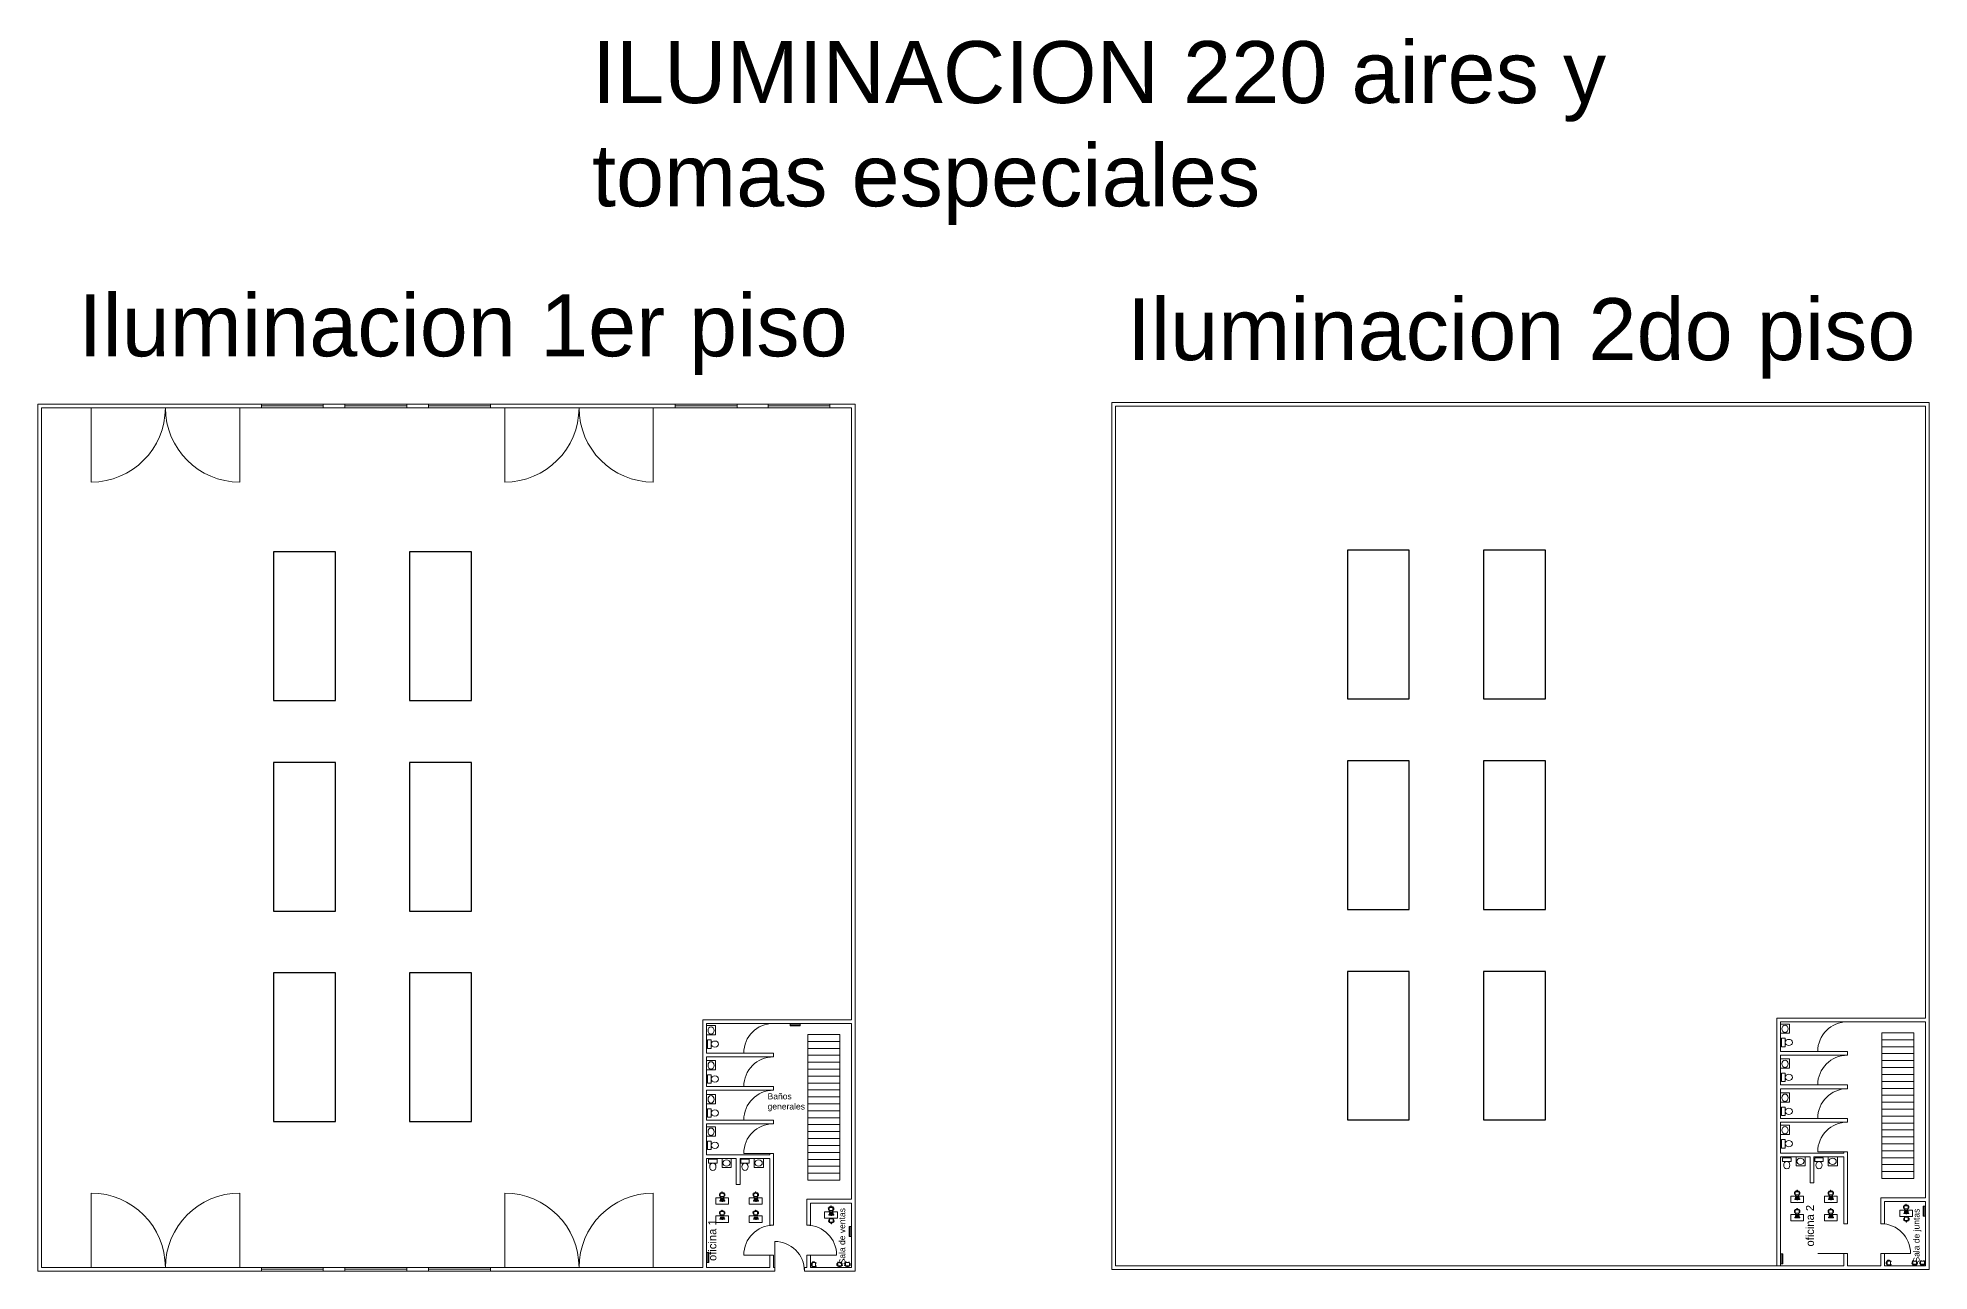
# Model space of a CAD drawing. Header units: millimetres. Extents: x -461 to 1315, y -154 to 152.
# Drawn here: x 655.5 to 731.9, y -43.5 to 6.3 of the extents above; entities that cross this region are included whole.
import ezdxf

# ---------------------------------------------------------------- set-up
doc = ezdxf.new("R2010")
doc.units = ezdxf.units.MM
for name, color, linetype, lineweight in [('A-AREA', 7, 'Continuous', 5), ('A-DOOR', 251, 'Continuous', 13), ('A-FURN', 46, 'Continuous', 13), ('A-GLAZ', 2, 'Continuous', 15), ('A-WALL', 253, 'Continuous', 15), ('C-SSWR', 3, 'Continuous', 13), ('E-LITE', 40, 'Continuous', 13), ('S-STRS', 4, 'Continuous', 13)]:
    doc.layers.add(name, color=color, linetype=linetype, lineweight=lineweight)
doc.layers.add('C-TRAL', color=212, linetype='Continuous')
doc.styles.get("Standard").update_dxf_attribs({"font": 'arial.ttf'})

# ---------------------------------------------------------------- blocks, each defined once
blk = doc.blocks.new('*U119')
at = {"layer": 'E-LITE'}
for p, q in [((1106, 1404), (1187, 1404)), ((1106, 1400), (1106, 1404)), ((1187, 1400), (1106, 1400)), ((1106, 1400), (1106, 1390)), ((1106, 1390), (1186, 1390)), ((1106, 1390), (1106, 1390)), ((1106, 1385), (1106, 1390)), ((1106, 1385), (1106, 1390)), ((1106, 1385), (1186, 1385)), ((1106, 1385), (1106, 1385)), ((1106, 1385), (1106, 1385)), ((1106, 1385), (1106, 1385)), ((1106, 1385), (1106, 1385)), ((1113, 1404), (1121, 1404)), ((1113, 1403), (1113, 1404)), ((1113, 1403), (1121, 1403)), ((1113, 1402), (1113, 1403)), ((1121, 1403), (1113, 1403)), ((1121, 1402), (1113, 1402)), ((1113, 1402), (1121, 1402)), ((1113, 1402), (1113, 1402)), ((1121, 1402), (1113, 1402)), ((1121, 1404), (1129, 1404)), ((1121, 1403), (1121, 1404)), ((1121, 1404), (1121, 1403)), ((1121, 1403), (1129, 1403)), ((1121, 1402), (1121, 1403)), ((1129, 1403), (1121, 1403)), ((1121, 1403), (1121, 1402)), ((1129, 1402), (1121, 1402)), ((1121, 1402), (1129, 1402)), ((1121, 1402), (1121, 1402)), ((1129, 1402), (1121, 1402)), ((1121, 1402), (1121, 1402)), ((1129, 1404), (1129, 1403)), ((1129, 1403), (1129, 1402)), ((1129, 1402), (1129, 1402)), ((1130, 1404), (1138, 1404)), ((1130, 1403), (1130, 1404)), ((1130, 1403), (1138, 1403)), ((1130, 1402), (1130, 1403)), ((1138, 1403), (1130, 1403)), ((1138, 1402), (1130, 1402)), ((1130, 1402), (1138, 1402)), ((1130, 1402), (1130, 1402)), ((1138, 1402), (1130, 1402)), ((1138, 1404), (1138, 1403)), ((1138, 1404), (1146, 1404)), ((1138, 1403), (1138, 1404)), ((1138, 1403), (1138, 1402)), ((1138, 1403), (1146, 1403)), ((1138, 1402), (1138, 1403)), ((1146, 1403), (1138, 1403)), ((1138, 1402), (1138, 1402)), ((1146, 1402), (1138, 1402)), ((1138, 1402), (1146, 1402)), ((1138, 1402), (1138, 1402)), ((1146, 1402), (1138, 1402)), ((1146, 1404), (1146, 1403)), ((1146, 1403), (1146, 1402)), ((1146, 1402), (1146, 1402)), ((1147, 1403), (1147, 1404)), ((1147, 1404), (1155, 1404)), ((1147, 1402), (1147, 1403)), ((1147, 1403), (1155, 1403)), ((1155, 1403), (1147, 1403)), ((1155, 1402), (1147, 1402)), ((1147, 1402), (1147, 1402)), ((1147, 1402), (1155, 1402)), ((1155, 1402), (1147, 1402)), ((1155, 1403), (1155, 1404)), ((1155, 1404), (1163, 1404)), ((1155, 1404), (1155, 1403)), ((1155, 1402), (1155, 1403)), ((1155, 1403), (1163, 1403)), ((1163, 1403), (1155, 1403)), ((1155, 1403), (1155, 1402)), ((1163, 1402), (1155, 1402)), ((1155, 1402), (1155, 1402)), ((1155, 1402), (1163, 1402)), ((1163, 1402), (1155, 1402)), ((1155, 1402), (1155, 1402)), ((1163, 1404), (1163, 1403)), ((1163, 1403), (1163, 1402)), ((1163, 1402), (1163, 1402)), ((1164, 1403), (1164, 1404)), ((1164, 1404), (1172, 1404)), ((1164, 1402), (1164, 1403)), ((1164, 1403), (1172, 1403)), ((1172, 1403), (1164, 1403)), ((1172, 1402), (1164, 1402)), ((1164, 1402), (1164, 1402)), ((1164, 1402), (1172, 1402)), ((1172, 1402), (1164, 1402)), ((1172, 1404), (1172, 1403)), ((1172, 1403), (1172, 1404)), ((1172, 1404), (1180, 1404)), ((1172, 1403), (1172, 1402)), ((1172, 1402), (1172, 1403)), ((1172, 1403), (1180, 1403)), ((1180, 1403), (1172, 1403)), ((1172, 1402), (1172, 1402)), ((1180, 1402), (1172, 1402)), ((1172, 1402), (1172, 1402)), ((1172, 1402), (1180, 1402)), ((1180, 1402), (1172, 1402)), ((1180, 1404), (1180, 1403)), ((1180, 1403), (1180, 1402)), ((1180, 1402), (1180, 1402)), ((1186, 1390), (1187, 1390)), ((1186, 1390), (1186, 1385)), ((1187, 1385), (1186, 1385)), ((1186, 1385), (1187, 1385)), ((1186, 1385), (1186, 1385)), ((1187, 1400), (1187, 1404)), ((1187, 1400), (1187, 1390)), ((1187, 1385), (1187, 1390)), ((1187, 1385), (1187, 1385))]:
    blk.add_line(p, q, dxfattribs=at)
blk = doc.blocks.new('*U117')
at = {"layer": 'E-LITE', "ltscale": 2}
for p, q in [((18607, 41656), (18607, 41674)), ((18608, 41656), (18608, 41674)), ((18612, 41673), (18625, 41668)), ((18655, 41451), (18613, 41451)), ((18621, 41700), (18664, 41686)), ((18622, 41669), (18622, 41663)), ((18644, 41681), (18653, 41684)), ((18668, 41407), (18670, 41456)), ((18679, 41663), (18680, 41692)), ((18721, 41339), (18726, 41347)), ((18723, 41347), (19115, 41347)), ((18744, 41323), (18762, 41347)), ((18904, 41906), (18904, 41868)), ((18933, 41906), (18933, 41868)), ((19094, 41323), (19076, 41347)), ((19117, 41339), (19111, 41347)), ((19158, 41663), (19157, 41691)), ((19169, 41407), (19167, 41456)), ((19217, 41700), (19173, 41686)), ((19225, 41451), (19183, 41451)), ((19194, 41681), (19184, 41684)), ((19226, 41673), (19212, 41668)), ((19215, 41669), (19215, 41663)), ((19230, 41656), (19230, 41674)), ((19231, 41656), (19231, 41674))]:
    blk.add_line(p, q, dxfattribs=at)
at = {"layer": 'E-LITE'}
for p, q in [((19260, 40835), (18629, 40835)), ((18629, 40835), (18629, 40805)), ((18644, 40790), (19245, 40790)), ((18762, 41053), (18780, 41053)), ((18805, 41053), (18805, 41038)), ((18805, 41013), (18805, 40997)), ((18805, 40992), (18805, 40977)), ((18805, 40971), (18805, 40955)), ((18805, 40934), (18805, 40918)), ((18825, 41053), (18825, 41038)), ((18825, 41033), (18825, 41017)), ((18825, 41013), (18825, 40997)), ((18825, 40992), (18825, 40977)), ((18825, 40971), (18825, 40955)), ((18825, 40934), (18825, 40918)), ((18845, 41053), (18845, 41038)), ((18845, 41013), (18845, 40997)), ((18845, 40992), (18845, 40977)), ((18845, 40971), (18845, 40955)), ((18845, 40934), (18845, 40918)), ((18873, 40781), (18873, 40790)), ((18876, 40934), (18876, 40918)), ((18887, 41054), (18905, 41054)), ((18896, 40934), (18896, 40918)), ((18905, 41054), (18905, 41038)), ((18905, 41054), (18905, 41038)), ((18905, 40992), (18905, 40977)), ((18905, 40971), (18905, 40955)), ((18917, 40934), (18917, 40918)), ((18925, 41054), (18925, 41038)), ((18925, 41035), (18925, 41019)), ((18925, 41013), (18925, 40997)), ((18925, 40992), (18925, 40977)), ((18925, 40971), (18925, 40955)), ((18937, 40934), (18937, 40918)), ((18945, 41054), (18945, 41038)), ((18945, 41035), (18945, 41019)), ((18945, 41013), (18945, 40997)), ((18945, 40992), (18945, 40977)), ((18945, 40971), (18945, 40955)), ((18965, 41035), (18965, 41019)), ((18965, 41013), (18965, 40997)), ((18965, 40992), (18965, 40977)), ((18965, 40971), (18965, 40955)), ((18967, 40934), (18967, 40918)), ((18968, 41054), (18985, 41054)), ((18985, 41038), (18968, 41038)), ((18985, 41035), (18985, 41019)), ((18985, 41013), (18985, 40997)), ((18985, 40992), (18985, 40977)), ((18985, 40971), (18985, 40955)), ((18987, 40934), (18987, 40918)), ((18988, 41054), (19006, 41054)), ((19006, 41038), (18988, 41038)), ((19006, 41035), (19006, 41019)), ((19006, 41013), (19006, 40997)), ((19006, 40992), (19006, 40977)), ((19006, 40971), (19006, 40955)), ((19007, 40934), (19007, 40918)), ((19008, 41054), (19026, 41054)), ((19026, 41038), (19008, 41038)), ((19015, 40782), (19015, 40790)), ((19026, 41035), (19026, 41019)), ((19026, 41013), (19026, 40997)), ((19026, 40992), (19026, 40977)), ((19026, 40971), (19026, 40955)), ((19028, 40934), (19028, 40918)), ((19046, 41035), (19046, 41019)), ((19046, 41013), (19046, 40997)), ((19046, 40992), (19046, 40977)), ((19046, 40971), (19046, 40955)), ((19058, 40934), (19058, 40918)), ((19066, 41054), (19066, 41038)), ((19066, 41035), (19066, 41019)), ((19066, 41013), (19066, 40997)), ((19066, 40992), (19066, 40977)), ((19066, 40971), (19066, 40955)), ((19078, 40934), (19078, 40918)), ((19087, 41054), (19087, 41038)), ((19087, 41035), (19087, 41019)), ((19087, 41013), (19087, 40997)), ((19087, 40992), (19087, 40977)), ((19087, 40971), (19087, 40955)), ((19098, 40934), (19098, 40918)), ((19107, 41054), (19107, 41038)), ((19107, 41035), (19107, 41019)), ((19107, 41013), (19107, 40997)), ((19107, 40992), (19107, 40977)), ((19107, 40971), (19107, 40955)), ((19118, 40934), (19118, 40918)), ((19127, 41013), (19127, 40997)), ((19127, 40992), (19127, 40977)), ((19127, 40971), (19127, 40955))]:
    blk.add_line(p, q, dxfattribs=at)
for points in [[(19719, 41205), (19719, 40405), (18119, 40405), (18119, 41205)], [(18629, 40835), (19260, 40835), (19260, 40845), (18629, 40845)], [(18722, 41053), (18722, 41038), (18740, 41038), (18740, 41053)], [(18722, 41035), (18722, 41019), (18740, 41019), (18740, 41035)], [(18722, 41013), (18722, 40997), (18740, 40997), (18740, 41013)], [(18722, 40992), (18722, 40977), (18740, 40977), (18740, 40992)], [(18742, 41035), (18742, 41019), (18760, 41019), (18760, 41035)], [(18742, 41013), (18742, 40997), (18760, 40997), (18760, 41013)], [(18742, 40992), (18742, 40977), (18760, 40977), (18760, 40992)], [(18762, 41035), (18762, 41019), (18780, 41019), (18780, 41035)], [(18762, 41013), (18762, 40997), (18780, 40997), (18780, 41013)], [(18762, 40992), (18762, 40977), (18780, 40977), (18780, 40992)], [(18787, 41053), (18787, 41038), (18805, 41038), (18805, 41053)], [(18787, 41013), (18787, 40997), (18805, 40997), (18805, 41013)], [(18787, 40992), (18787, 40977), (18805, 40977), (18805, 40992)], [(18787, 40971), (18787, 40955), (18805, 40955), (18805, 40971)], [(18787, 40934), (18787, 40918), (18805, 40918), (18805, 40934)], [(18807, 41053), (18807, 41038), (18825, 41038), (18825, 41053)], [(18807, 41033), (18807, 41017), (18825, 41017), (18825, 41033)], [(18807, 41013), (18807, 40997), (18825, 40997), (18825, 41013)], [(18807, 40992), (18807, 40977), (18825, 40977), (18825, 40992)], [(18807, 40971), (18807, 40955), (18825, 40955), (18825, 40971)], [(18807, 40934), (18807, 40918), (18825, 40918), (18825, 40934)], [(18828, 41053), (18828, 41038), (18845, 41038), (18845, 41053)], [(18828, 41013), (18828, 40997), (18845, 40997), (18845, 41013)], [(18828, 40992), (18828, 40977), (18845, 40977), (18845, 40992)], [(18828, 40971), (18828, 40955), (18845, 40955), (18845, 40971)], [(18828, 40934), (18828, 40918), (18845, 40918), (18845, 40934)], [(18905, 41035), (18905, 41019), (18855, 41019), (18855, 41035)], [(18855, 40998), (18855, 41013), (18892, 41013), (18892, 40998)], [(18855, 40977), (18855, 40993), (18881, 40993), (18881, 40977)], [(18884, 40955), (18855, 40955), (18855, 40971), (18884, 40971)], [(18858, 40934), (18858, 40918), (18876, 40918), (18876, 40934)], [(18879, 40934), (18879, 40918), (18896, 40918), (18896, 40934)], [(18887, 41054), (18887, 41038), (18905, 41038), (18905, 41054)], [(18887, 40992), (18887, 40977), (18905, 40977), (18905, 40992)], [(18887, 40971), (18887, 40955), (18905, 40955), (18905, 40971)], [(18899, 40934), (18899, 40918), (18917, 40918), (18917, 40934)], [(18900, 40790), (18988, 40790), (18988, 40763), (18900, 40763)], [(18907, 41054), (18907, 41038), (18925, 41038), (18925, 41054)], [(18907, 41035), (18907, 41019), (18925, 41019), (18925, 41035)], [(18907, 41013), (18907, 40997), (18925, 40997), (18925, 41013)], [(18907, 40992), (18907, 40977), (18925, 40977), (18925, 40992)], [(18907, 40971), (18907, 40955), (18925, 40955), (18925, 40971)], [(18919, 40934), (18919, 40918), (18937, 40918), (18937, 40934)], [(18927, 41054), (18927, 41038), (18945, 41038), (18945, 41054)], [(18927, 41035), (18927, 41019), (18945, 41019), (18945, 41035)], [(18927, 41013), (18927, 40997), (18945, 40997), (18945, 41013)], [(18927, 40992), (18927, 40977), (18945, 40977), (18945, 40992)], [(18927, 40971), (18927, 40955), (18945, 40955), (18945, 40971)], [(18948, 41035), (18948, 41019), (18965, 41019), (18965, 41035)], [(18948, 41013), (18948, 40997), (18965, 40997), (18965, 41013)], [(18948, 40992), (18948, 40977), (18965, 40977), (18965, 40992)], [(18948, 40971), (18948, 40955), (18965, 40955), (18965, 40971)], [(18949, 40934), (18949, 40918), (18967, 40918), (18967, 40934)], [(18968, 41035), (18968, 41019), (18985, 41019), (18985, 41035)], [(18968, 41013), (18968, 40997), (18985, 40997), (18985, 41013)], [(18968, 40992), (18968, 40977), (18985, 40977), (18985, 40992)], [(18968, 40971), (18968, 40955), (18985, 40955), (18985, 40971)], [(18970, 40934), (18970, 40918), (18987, 40918), (18987, 40934)], [(18988, 41035), (18988, 41019), (19006, 41019), (19006, 41035)], [(18988, 41013), (18988, 40997), (19006, 40997), (19006, 41013)], [(18988, 40992), (18988, 40977), (19006, 40977), (19006, 40992)], [(18988, 40971), (18988, 40955), (19006, 40955), (19006, 40971)], [(18990, 40934), (18990, 40918), (19007, 40918), (19007, 40934)], [(19008, 41035), (19008, 41019), (19026, 41019), (19026, 41035)], [(19008, 41013), (19008, 40997), (19026, 40997), (19026, 41013)], [(19008, 40992), (19008, 40977), (19026, 40977), (19026, 40992)], [(19008, 40971), (19008, 40955), (19026, 40955), (19026, 40971)], [(19010, 40934), (19010, 40918), (19028, 40918), (19028, 40934)], [(19028, 41035), (19028, 41019), (19046, 41019), (19046, 41035)], [(19028, 41013), (19028, 40997), (19046, 40997), (19046, 41013)], [(19028, 40992), (19028, 40977), (19046, 40977), (19046, 40992)], [(19028, 40971), (19028, 40955), (19046, 40955), (19046, 40971)], [(19040, 40934), (19040, 40918), (19058, 40918), (19058, 40934)], [(19049, 41054), (19049, 41038), (19066, 41038), (19066, 41054)], [(19049, 41035), (19049, 41019), (19066, 41019), (19066, 41035)], [(19049, 41013), (19049, 40997), (19066, 40997), (19066, 41013)], [(19049, 40992), (19049, 40977), (19066, 40977), (19066, 40992)], [(19049, 40971), (19049, 40955), (19066, 40955), (19066, 40971)], [(19060, 40934), (19060, 40918), (19078, 40918), (19078, 40934)], [(19069, 41054), (19069, 41038), (19087, 41038), (19087, 41054)], [(19069, 41035), (19069, 41019), (19087, 41019), (19087, 41035)], [(19069, 41013), (19069, 40997), (19087, 40997), (19087, 41013)], [(19069, 40992), (19069, 40977), (19087, 40977), (19087, 40992)], [(19069, 40971), (19069, 40955), (19087, 40955), (19087, 40971)], [(19080, 40934), (19080, 40918), (19098, 40918), (19098, 40934)], [(19089, 41054), (19089, 41038), (19107, 41038), (19107, 41054)], [(19089, 41035), (19089, 41019), (19107, 41019), (19107, 41035)], [(19089, 41013), (19089, 40997), (19107, 40997), (19107, 41013)], [(19089, 40992), (19089, 40977), (19107, 40977), (19107, 40992)], [(19089, 40971), (19089, 40955), (19107, 40955), (19107, 40971)], [(19101, 40934), (19101, 40918), (19118, 40918), (19118, 40934)], [(19109, 41013), (19109, 40997), (19127, 40997), (19127, 41013)], [(19109, 40992), (19109, 40977), (19127, 40977), (19127, 40992)], [(19109, 40971), (19109, 40955), (19127, 40955), (19127, 40971)], [(19130, 41013), (19130, 40997), (19147, 40997), (19147, 41013)], [(19130, 40992), (19130, 40977), (19147, 40977), (19147, 40992)], [(19130, 40971), (19130, 40955), (19147, 40955), (19147, 40971)], [(19130, 40934), (19130, 40918), (19147, 40918), (19147, 40934)]]:
    blk.add_lwpolyline(points, close=True, dxfattribs=at)
at = {"layer": 'E-LITE', "ltscale": 2}
for points in [[(18589, 41676), (18589, 41645), (18588, 41644), (18578, 41644), (18575, 41648), (18575, 41700), (18578, 41704), (18583, 41704)], [(18595, 41645), (18590, 41645), (18590, 41675)], [(18614, 41704), (18618, 41704), (18622, 41700), (18622, 41699)], [(18712, 41299), (18712, 41269), (18711, 41267), (18701, 41267), (18697, 41271), (18697, 41324), (18701, 41327), (18706, 41327)], [(18729, 41298), (18729, 41269), (18713, 41269), (18713, 41298)], [(18745, 41324), (18745, 41271), (18741, 41267), (18731, 41267), (18730, 41269), (18730, 41299)], [(18904, 41877), (18899, 41877), (18895, 41880), (18895, 41933), (18899, 41937), (18903, 41937)], [(18933, 41877), (18939, 41877), (18942, 41880), (18942, 41933), (18939, 41937), (18934, 41937)], [(19093, 41324), (19093, 41271), (19096, 41267), (19106, 41267), (19107, 41268), (19107, 41299)], [(19125, 41298), (19125, 41268), (19108, 41268), (19108, 41298)], [(19132, 41327), (19137, 41327), (19140, 41324), (19140, 41271), (19137, 41267), (19127, 41267), (19126, 41268), (19126, 41299)], [(19224, 41704), (19219, 41704), (19215, 41700), (19215, 41699)], [(19248, 41675), (19248, 41645), (19243, 41645)], [(19255, 41704), (19259, 41704), (19263, 41700), (19263, 41647), (19259, 41644), (19250, 41644), (19249, 41645), (19249, 41675)]]:
    blk.add_lwpolyline(points, dxfattribs=at)
at = {"layer": 'E-LITE'}
for points in [[(18667, 41668), (18609, 41656)], [(18629, 40805), (18629, 40835)], [(19245, 40790), (18644, 40790)], [(18780, 41038), (18780, 41053), (18742, 41053), (18742, 41038), (18780, 41038), (18762, 41038)], [(18855, 41038), (18855, 41054), (18884, 41054), (18884, 41038), (18855, 41038)], [(18945, 41842), (18941, 41868), (18897, 41868), (18893, 41842)], [(19028, 41054), (19046, 41054), (19046, 41038), (19046, 41054), (18948, 41054), (18948, 41038), (19046, 41038), (19028, 41038)], [(19127, 41054), (19109, 41054), (19109, 41038), (19127, 41038)], [(19109, 41054), (19147, 41054), (19147, 41038), (19109, 41038)], [(19127, 41035), (19109, 41035), (19109, 41019), (19127, 41019)], [(19109, 41035), (19147, 41035), (19147, 41019), (19109, 41019)], [(19171, 41668), (19229, 41656)], [(19260, 40835), (19260, 40805)]]:
    blk.add_lwpolyline(points, dxfattribs=at)
blk.add_lwpolyline([(19171, 41050, 0.4142136), (19156, 41065), (18736, 41065, 0.4142136), (18721, 41050), (18721, 40920, 0.4142136), (18736, 40905), (19156, 40905, 0.4142136), (19171, 40920)], format="xyb", close=True, dxfattribs=at)
blk.add_lwpolyline([(19245, 40790, 0.4142136), (19260, 40805), (19260, 40835)], format="xyb", dxfattribs=at)
for centre in [(18731, 40927), (18751, 40927), (18771, 40927)]:
    blk.add_circle(centre, 2.59, dxfattribs=at)
at = {"layer": 'E-LITE', "ltscale": 2}
for centre, radius, start, end in [((18598, 41692), 19.1, 40.52447, 283.45948), ((19430, 41541), 843, 173.3476, 184.90474), ((18610, 41471), 20.1, 185.03654, 276.00474), ((18613, 41637), 19.6, 101.38427, 176.06746), ((18606, 41654), 20, 72.20154, 98.70741), ((18627, 41719), 20, 225.27654, 251.78243), ((18651, 41650), 31.9, 103.75015, 164.57903), ((18709, 41457), 234, 97.11894, 103.75015), ((18657, 41473), 22.2, 265.04182, 0.93164), ((18675, 41793), 11.1, 111.0959, 214.61874), ((18677, 41787), 11.1, 111.0959, 181.3726), ((18918, 41944), 297, 212.04452, 226.75437), ((18669, 41656), 12.1, 357.63877, 99.61074), ((18725, 41404), 57, 177.57291, 267.81851), ((18919, 41041), 801, 71.98827, 107.99568), ((18919, 41041), 794, 71.98827, 107.99568), ((24194, 41493), 5515, 178.31383, 180.20718), ((18740, 41689), 59.8, 126.26397, 177.38921), ((18721, 41316), 19.1, 112.52447, 355.45949), ((18725, 41739), 15.3, 226.96029, 245.59581), ((18704, 41351), 20, 297.27654, 323.78241), ((18919, 41061), 693, 73.19676, 106.78717), ((18760, 41311), 20, 144.20154, 170.7074), ((18919, 41925), 19.1, 328.52447, 211.45948), ((18884, 41906), 20, 0.20154, 26.70741), ((18953, 41906), 20, 153.27654, 179.78243), ((19078, 41311), 20, 9.27654, 35.78241), ((19117, 41316), 19.1, 184.52446, 67.45949), ((19112, 41404), 57, 272.16543, 2.41103), ((19133, 41351), 20, 216.20154, 242.7074), ((19113, 41739), 15.3, 294.38816, 313.02366), ((18920, 41944), 297, 313.22957, 327.93944), ((19098, 41689), 59.8, 2.59474, 54.06118), ((19169, 41656), 12.1, 80.3732, 182.3452), ((13644, 41495), 5515, 359.77676, 1.67011), ((19129, 41457), 234, 76.23381, 82.86501), ((19181, 41473), 22.2, 179.05231, 274.94213), ((19160, 41787), 11.1, 358.6113, 68.88805), ((19162, 41793), 11.1, 325.36516, 68.88805), ((19186, 41650), 31.9, 15.40493, 76.23381), ((19211, 41719), 20, 288.20154, 314.70741), ((19239, 41692), 19.1, 256.52446, 139.45948), ((19227, 41471), 20.1, 263.97921, 354.94741), ((19232, 41654), 20, 81.27654, 107.78241), ((19225, 41637), 19.6, 3.91648, 78.59968), ((18408, 41541), 843, 355.07922, 6.63635)]:
    blk.add_arc(centre, radius, start, end, dxfattribs=at)
at = {"layer": 'E-LITE'}
blk.add_arc((18644, 40805), 15, 180, 270, dxfattribs=at)
blk.add_ellipse((18944, 40781), major_axis=(-70.7, -0.3), ratio=0.422033, start_param=6.2799588, end_param=9.4843481, dxfattribs=at)
blk = doc.blocks.new('*U118')
at = {"layer": 'E-LITE', "ltscale": 2}
for p, q in [((18607, 41656), (18607, 41674)), ((18608, 41656), (18608, 41674)), ((18612, 41673), (18625, 41668)), ((18655, 41451), (18613, 41451)), ((18621, 41700), (18664, 41686)), ((18622, 41669), (18622, 41663)), ((18644, 41681), (18653, 41684)), ((18668, 41407), (18670, 41456)), ((18679, 41663), (18680, 41692)), ((18721, 41339), (18726, 41347)), ((18723, 41347), (19115, 41347)), ((18744, 41323), (18762, 41347)), ((18904, 41906), (18904, 41868)), ((18933, 41906), (18933, 41868)), ((19094, 41323), (19076, 41347)), ((19117, 41339), (19111, 41347)), ((19158, 41663), (19157, 41691)), ((19169, 41407), (19167, 41456)), ((19217, 41700), (19173, 41686)), ((19225, 41451), (19183, 41451)), ((19194, 41681), (19184, 41684)), ((19226, 41673), (19212, 41668)), ((19215, 41669), (19215, 41663)), ((19230, 41656), (19230, 41674)), ((19231, 41656), (19231, 41674))]:
    blk.add_line(p, q, dxfattribs=at)
for points in [[(18589, 41676), (18589, 41645), (18588, 41644), (18578, 41644), (18575, 41648), (18575, 41700), (18578, 41704), (18583, 41704)], [(18595, 41645), (18590, 41645), (18590, 41675)], [(18614, 41704), (18618, 41704), (18622, 41700), (18622, 41699)], [(18712, 41299), (18712, 41269), (18711, 41267), (18701, 41267), (18697, 41271), (18697, 41324), (18701, 41327), (18706, 41327)], [(18729, 41298), (18729, 41269), (18713, 41269), (18713, 41298)], [(18745, 41324), (18745, 41271), (18741, 41267), (18731, 41267), (18730, 41269), (18730, 41299)], [(18904, 41877), (18899, 41877), (18895, 41880), (18895, 41933), (18899, 41937), (18903, 41937)], [(18933, 41877), (18939, 41877), (18942, 41880), (18942, 41933), (18939, 41937), (18934, 41937)], [(19093, 41324), (19093, 41271), (19096, 41267), (19106, 41267), (19107, 41268), (19107, 41299)], [(19125, 41298), (19125, 41268), (19108, 41268), (19108, 41298)], [(19132, 41327), (19137, 41327), (19140, 41324), (19140, 41271), (19137, 41267), (19127, 41267), (19126, 41268), (19126, 41299)], [(19224, 41704), (19219, 41704), (19215, 41700), (19215, 41699)], [(19248, 41675), (19248, 41645), (19243, 41645)], [(19255, 41704), (19259, 41704), (19263, 41700), (19263, 41647), (19259, 41644), (19250, 41644), (19249, 41645), (19249, 41675)]]:
    blk.add_lwpolyline(points, dxfattribs=at)
at = {"layer": 'E-LITE'}
for points in [[(18667, 41668), (18609, 41656)], [(18945, 41842), (18941, 41868), (18897, 41868), (18893, 41842)], [(19171, 41668), (19229, 41656)]]:
    blk.add_lwpolyline(points, dxfattribs=at)
at = {"layer": 'E-LITE', "ltscale": 2}
for centre, radius, start, end in [((18598, 41692), 19.1, 40.52447, 283.45948), ((19430, 41541), 843, 173.3476, 184.90474), ((18610, 41471), 20.1, 185.03654, 276.00474), ((18613, 41637), 19.6, 101.38427, 176.06746), ((18606, 41654), 20, 72.20154, 98.70741), ((18627, 41719), 20, 225.27654, 251.78243), ((18651, 41650), 31.9, 103.75015, 164.57903), ((18709, 41457), 234, 97.11894, 103.75015), ((18657, 41473), 22.2, 265.04182, 0.93164), ((18675, 41793), 11.1, 111.0959, 214.61874), ((18677, 41787), 11.1, 111.0959, 181.3726), ((18918, 41944), 297, 212.04452, 226.75437), ((18669, 41656), 12.1, 357.63877, 99.61074), ((18725, 41404), 57, 177.57291, 267.81851), ((18919, 41041), 801, 71.98827, 107.99568), ((18919, 41041), 794, 71.98827, 107.99568), ((24194, 41493), 5515, 178.31383, 180.20718), ((18740, 41689), 59.8, 126.26397, 177.38921), ((18721, 41316), 19.1, 112.52447, 355.45949), ((18725, 41739), 15.3, 226.96029, 245.59581), ((18704, 41351), 20, 297.27654, 323.78241), ((18919, 41061), 693, 73.19676, 106.78717), ((18760, 41311), 20, 144.20154, 170.7074), ((18919, 41925), 19.1, 328.52447, 211.45948), ((18884, 41906), 20, 0.20154, 26.70741), ((18953, 41906), 20, 153.27654, 179.78243), ((19078, 41311), 20, 9.27654, 35.78241), ((19117, 41316), 19.1, 184.52446, 67.45949), ((19112, 41404), 57, 272.16543, 2.41103), ((19133, 41351), 20, 216.20154, 242.7074), ((19113, 41739), 15.3, 294.38816, 313.02366), ((18920, 41944), 297, 313.22957, 327.93944), ((19098, 41689), 59.8, 2.59474, 54.06118), ((19169, 41656), 12.1, 80.3732, 182.3452), ((13644, 41495), 5515, 359.77676, 1.67011), ((19129, 41457), 234, 76.23381, 82.86501), ((19181, 41473), 22.2, 179.05231, 274.94213), ((19160, 41787), 11.1, 358.6113, 68.88805), ((19162, 41793), 11.1, 325.36516, 68.88805), ((19186, 41650), 31.9, 15.40493, 76.23381), ((19211, 41719), 20, 288.20154, 314.70741), ((19239, 41692), 19.1, 256.52446, 139.45948), ((19227, 41471), 20.1, 263.97921, 354.94741), ((19232, 41654), 20, 81.27654, 107.78241), ((19225, 41637), 19.6, 3.91648, 78.59968), ((18408, 41541), 843, 355.07922, 6.63635)]:
    blk.add_arc(centre, radius, start, end, dxfattribs=at)

msp = doc.modelspace()

# ---------------------------------------------------------------- linework, layer by layer
at = {"layer": 'A-DOOR'}
for p, q in [((657.672, -8.617), (657.672, -11.617)), ((663.672, -8.617), (663.672, -11.617)), ((674.372, -8.617, 0.038), (674.372, -11.617, 0.038)), ((677.372, -8.617, 0.038), (677.372, -8.617, -2.962)), ((680.372, -8.617), (680.372, -11.617)), ((685.222, -34.667), (684.022, -34.667)), ((728.581, -34.602), (727.381, -34.602)), ((685.222, -36.017), (684.022, -36.017)), ((728.581, -35.952), (727.381, -35.952)), ((685.222, -37.367), (684.022, -37.367)), ((728.581, -37.302), (727.381, -37.302)), ((685.222, -38.717), (684.022, -38.717)), ((728.581, -38.652), (727.381, -38.652)), ((657.672, -43.317), (657.672, -40.317)), ((663.672, -43.317), (663.672, -40.317)), ((674.372, -43.317, 0.038), (674.372, -40.317, 0.038)), ((680.372, -43.317), (680.372, -40.317)), ((685.272, -43.467), (685.272, -42.267)), ((728.581, -42.752), (727.381, -42.752)), ((729.931, -42.752), (731.131, -42.752)), ((663.672, -43.317), (664.546, -43.317, 0.045)), ((685.222, -42.817), (684.022, -42.817)), ((686.572, -42.817), (687.772, -42.817))]:
    msp.add_line(p, q, dxfattribs=at)
for centre, radius, start, end in [((657.672, -8.617), 3, 270, 0), ((663.672, -8.617), 3, 180, 270), ((674.372, -8.617, 0.038), 3, 270, 0), ((680.372, -8.617), 3, 180, 270), ((685.222, -34.667), 1.2, 90, 180), ((728.581, -34.602), 1.2, 90, 180), ((685.222, -36.017), 1.2, 90, 180), ((728.581, -35.952), 1.2, 90, 180), ((685.222, -37.367), 1.2, 90, 180), ((728.581, -37.302), 1.2, 90, 180), ((685.222, -38.717), 1.2, 90, 180), ((728.581, -38.652), 1.2, 90, 180), ((657.672, -43.317), 3, 0, 90), ((663.672, -43.317), 3, 90, 180), ((674.372, -43.317, 0.038), 3, 0, 90), ((680.372, -43.317), 3, 90, 180), ((685.222, -42.817), 1.2, 90, 180), ((686.572, -42.817), 1.2, 0, 90), ((729.931, -42.752), 1.2, 0, 90), ((685.272, -43.467), 1.2, 0, 90)]:
    msp.add_arc(centre, radius, start, end, dxfattribs=at)
at = {"layer": 'A-FURN'}
for p, q in [((682.888, -33.557), (682.522, -33.557)), ((682.888, -33.929), (682.888, -33.557)), ((726.247, -33.491), (725.881, -33.491)), ((726.247, -33.864), (726.247, -33.491)), ((682.522, -33.929), (682.888, -33.929)), ((725.881, -33.864), (726.247, -33.864)), ((682.888, -34.967), (682.522, -34.967)), ((682.888, -35.34), (682.888, -34.967)), ((726.247, -34.902), (725.881, -34.902)), ((726.247, -35.274), (726.247, -34.902)), ((682.522, -35.34), (682.888, -35.34)), ((725.881, -35.274), (726.247, -35.274)), ((682.888, -36.338), (682.522, -36.338)), ((682.888, -36.71), (682.888, -36.338)), ((726.247, -36.272), (725.881, -36.272)), ((725.881, -36.645), (726.247, -36.645)), ((726.247, -36.645), (726.247, -36.272)), ((682.522, -36.71), (682.888, -36.71)), ((682.888, -37.645), (682.522, -37.645)), ((682.522, -38.018), (682.888, -38.018)), ((682.888, -38.018), (682.888, -37.645)), ((726.247, -37.58), (725.881, -37.58)), ((725.881, -37.952), (726.247, -37.952)), ((726.247, -37.952), (726.247, -37.58)), ((683.147, -38.917), (683.147, -39.283)), ((683.519, -39.283), (683.519, -38.917)), ((684.445, -38.917), (684.445, -39.283)), ((684.817, -39.283), (684.817, -38.917)), ((726.506, -38.852), (726.506, -39.217)), ((726.878, -39.217), (726.878, -38.852)), ((727.804, -38.852), (727.804, -39.217)), ((728.176, -39.217), (728.176, -38.852)), ((683.147, -39.283), (683.519, -39.283)), ((684.445, -39.283), (684.817, -39.283)), ((726.506, -39.217), (726.878, -39.217)), ((727.804, -39.217), (728.176, -39.217))]:
    msp.add_line(p, q, dxfattribs=at)
at = {"layer": 'A-GLAZ'}
for p, q in [((663.672, -8.617), (663.672, -8.617)), ((663.672, -8.617), (663.672, -8.617)), ((663.672, -8.617), (663.672, -8.617)), ((664.547, -8.467, 0), (664.547, -8.617, -0.023)), ((664.547, -8.467, 0), (667.047, -8.467, -0.023)), ((664.547, -8.542, -0.011), (667.047, -8.542, -0.011)), ((664.547, -8.617, -0.023), (667.047, -8.617, -0.023)), ((667.047, -8.467, -0.023), (667.047, -8.617, -0.023)), ((667.922, -8.467, 0), (667.922, -8.617, -0.023)), ((667.922, -8.467, 0), (670.422, -8.467, -0.023)), ((667.922, -8.542, -0.011), (670.422, -8.542, -0.011)), ((667.922, -8.617, -0.023), (670.422, -8.617, -0.023)), ((670.422, -8.467, -0.023), (670.422, -8.617, -0.023)), ((671.297, -8.467, -0.024), (671.297, -8.617, -0.047)), ((671.297, -8.467, -0.024), (673.797, -8.467, -0.047)), ((671.297, -8.542, -0.035), (673.797, -8.542, -0.035)), ((671.297, -8.617, -0.047), (673.797, -8.617, -0.047)), ((673.797, -8.467, -0.047), (673.797, -8.617, -0.047)), ((681.252, -8.617), (681.252, -8.467)), ((681.252, -8.467, -0.001), (683.752, -8.467, -0.024)), ((681.252, -8.542, -0.013), (683.752, -8.542, -0.013)), ((681.252, -8.617, -0.024), (683.752, -8.617, -0.024)), ((683.752, -8.467, -0.024), (683.752, -8.617, -0.024)), ((685.002, -8.617), (685.002, -8.467)), ((685.002, -8.467, -0.001), (687.502, -8.467, -0.024)), ((685.002, -8.542, -0.013), (687.502, -8.542, -0.013)), ((685.002, -8.617, -0.024), (687.502, -8.617, -0.024)), ((687.502, -8.467, -0.024), (687.502, -8.617, -0.024)), ((664.547, -43.317, 0.023), (664.547, -43.467)), ((664.547, -43.317, 0.023), (667.047, -43.317)), ((664.547, -43.392, 0.011), (667.047, -43.392, 0.011)), ((664.547, -43.467), (667.047, -43.467)), ((667.047, -43.317), (667.047, -43.467)), ((667.922, -43.317, 0.023), (667.922, -43.467)), ((667.922, -43.317, 0.023), (670.422, -43.317)), ((667.922, -43.392, 0.011), (670.422, -43.392, 0.011)), ((667.922, -43.467), (670.422, -43.467)), ((670.422, -43.317), (670.422, -43.467)), ((671.297, -43.317, -0.001), (671.297, -43.467, -0.024)), ((671.297, -43.317, -0.001), (673.797, -43.317, -0.024)), ((671.297, -43.392, -0.013), (673.797, -43.392, -0.013)), ((671.297, -43.467, -0.024), (673.797, -43.467, -0.024)), ((673.797, -43.317, -0.024), (673.797, -43.467, -0.024))]:
    msp.add_line(p, q, dxfattribs=at)
at = {"layer": 'A-WALL'}
for p, q in [((688.522, -8.467), (655.522, -8.467)), ((655.522, -8.467), (655.522, -43.467)), ((655.522, -8.467), (655.672, -8.467)), ((688.372, -8.617), (655.672, -8.617)), ((655.672, -8.617), (655.672, -43.317)), ((688.372, -33.317), (688.372, -8.617)), ((688.522, -43.467), (688.522, -8.467)), ((731.881, -8.402), (698.881, -8.402)), ((698.881, -8.402), (698.881, -43.402)), ((698.881, -8.402), (699.031, -8.402)), ((731.731, -8.552), (699.031, -8.552)), ((699.031, -8.552), (699.031, -43.252)), ((731.731, -33.252), (731.731, -8.552)), ((731.881, -43.402), (731.881, -8.402)), ((682.372, -43.317), (682.372, -33.317)), ((682.372, -33.317), (688.372, -33.317)), ((682.372, -33.317), (682.372, -33.467)), ((682.372, -33.317), (682.522, -33.317)), ((682.522, -33.467), (688.372, -33.467)), ((682.522, -33.467), (682.522, -34.667)), ((688.372, -40.567), (688.372, -33.467)), ((725.731, -43.252), (725.731, -33.252)), ((725.731, -33.252), (731.731, -33.252)), ((725.731, -33.252), (725.731, -33.402)), ((725.731, -33.252), (725.881, -33.252)), ((725.881, -33.402), (731.731, -33.402)), ((725.881, -33.402), (725.881, -34.602)), ((731.731, -40.502), (731.731, -33.402)), ((685.222, -34.667), (682.522, -34.667)), ((682.522, -34.817), (682.522, -36.017)), ((685.222, -34.817), (682.522, -34.817)), ((685.222, -34.817), (685.222, -34.667)), ((728.581, -34.602), (725.881, -34.602)), ((725.881, -34.752), (725.881, -35.952)), ((728.581, -34.752), (725.881, -34.752)), ((728.581, -34.752), (728.581, -34.602)), ((685.222, -36.017), (682.522, -36.017)), ((682.522, -36.167), (682.522, -37.367)), ((685.222, -36.167), (682.522, -36.167)), ((685.222, -36.167), (685.222, -36.017)), ((728.581, -35.952), (725.881, -35.952)), ((725.881, -36.102), (725.881, -37.302)), ((728.581, -36.102), (725.881, -36.102)), ((728.581, -36.102), (728.581, -35.952)), ((685.222, -37.367), (682.522, -37.367)), ((685.222, -37.517), (685.222, -37.367)), ((728.581, -37.302), (725.881, -37.302)), ((728.581, -37.452), (728.581, -37.302)), ((682.522, -37.517), (682.522, -38.317)), ((685.222, -37.517), (682.522, -37.517)), ((682.522, -37.592), (682.522, -37.617)), ((725.881, -37.452), (725.881, -38.252)), ((728.581, -37.452), (725.881, -37.452)), ((725.881, -37.527), (725.881, -37.552)), ((682.522, -38.467), (682.522, -38.317)), ((682.522, -38.467), (682.522, -38.767)), ((682.522, -38.767), (682.522, -38.467)), ((682.522, -38.467), (682.522, -38.767)), ((682.522, -38.767), (685.047, -38.767)), ((682.522, -38.917), (682.522, -41.167)), ((683.722, -38.917), (682.522, -38.917)), ((682.522, -43.317), (682.522, -38.917)), ((682.522, -38.917), (682.522, -39.817)), ((683.722, -39.667), (683.722, -38.917)), ((685.072, -38.917), (683.872, -38.917)), ((683.872, -39.667), (683.872, -38.917)), ((685.047, -38.767), (685.072, -38.767)), ((685.072, -38.767), (685.072, -38.717)), ((685.072, -38.717), (685.222, -38.717)), ((685.072, -38.742), (685.072, -38.717)), ((685.072, -38.917), (685.072, -39.817)), ((685.222, -39.817), (685.222, -38.717)), ((725.881, -38.402), (725.881, -38.252)), ((725.881, -38.402), (725.881, -38.702)), ((725.881, -38.702), (725.881, -38.402)), ((725.881, -38.402), (725.881, -38.702)), ((725.881, -38.702), (728.406, -38.702)), ((725.881, -38.852), (725.881, -41.102)), ((727.081, -38.852), (725.881, -38.852)), ((725.881, -43.252), (725.881, -38.852)), ((725.881, -38.852), (725.881, -39.752)), ((727.081, -39.602), (727.081, -38.852)), ((728.431, -38.852), (727.231, -38.852)), ((727.231, -39.602), (727.231, -38.852)), ((728.406, -38.702), (728.431, -38.702)), ((728.431, -38.702), (728.431, -38.652)), ((728.431, -38.652), (728.581, -38.652)), ((728.431, -38.677), (728.431, -38.652)), ((728.431, -38.852), (728.431, -39.752)), ((728.581, -39.752), (728.581, -38.652)), ((683.722, -39.667), (683.722, -39.817)), ((683.872, -39.667), (683.872, -39.817)), ((727.081, -39.602), (727.081, -39.752)), ((727.231, -39.602), (727.231, -39.752)), ((683.722, -39.817), (683.722, -39.967)), ((683.722, -39.967), (683.872, -39.967)), ((683.872, -39.817), (683.872, -39.967)), ((685.072, -41.617), (685.072, -39.817)), ((685.072, -39.817), (685.072, -41.617)), ((685.222, -39.817), (685.222, -41.617)), ((727.081, -39.752), (727.081, -39.902)), ((727.081, -39.902), (727.231, -39.902)), ((727.231, -39.752), (727.231, -39.902)), ((728.431, -41.552), (728.431, -39.752)), ((728.431, -39.752), (728.431, -41.552)), ((728.581, -39.752), (728.581, -41.552)), ((686.572, -40.717), (686.572, -40.567)), ((686.572, -40.567), (688.372, -40.567)), ((686.572, -40.567), (686.722, -40.567)), ((686.572, -41.017), (686.572, -40.717)), ((686.572, -41.017), (686.572, -41.617)), ((686.722, -40.717), (688.372, -40.717)), ((686.722, -41.317), (686.722, -40.717)), ((688.372, -41.167), (688.372, -40.717)), ((688.372, -41.317), (688.372, -41.167)), ((729.931, -40.652), (729.931, -40.502)), ((729.931, -40.502), (731.731, -40.502)), ((729.931, -40.502), (730.081, -40.502)), ((729.931, -40.952), (729.931, -40.652)), ((729.931, -40.952), (729.931, -41.552)), ((730.081, -40.652), (731.731, -40.652)), ((730.081, -41.252), (730.081, -40.652)), ((731.731, -43.252), (731.731, -40.652)), ((682.522, -41.317), (682.522, -43.317)), ((685.222, -41.617), (685.072, -41.617)), ((686.572, -41.617), (686.722, -41.617)), ((686.722, -41.317), (686.722, -41.617)), ((688.372, -43.317), (688.372, -41.317)), ((725.881, -41.252), (725.881, -43.252)), ((728.581, -41.552), (728.431, -41.552)), ((729.931, -41.552), (730.081, -41.552)), ((730.081, -41.252), (730.081, -41.552)), ((728.431, -43.252), (728.431, -42.752)), ((728.431, -42.752), (728.431, -43.252)), ((728.581, -42.752), (728.431, -42.752)), ((728.581, -42.752), (728.581, -43.252)), ((729.931, -43.252), (729.931, -42.752)), ((729.931, -42.752), (730.081, -42.752)), ((730.081, -42.752), (730.081, -43.252)), ((655.522, -43.467), (685.272, -43.467)), ((663.885, -43.317), (655.672, -43.317)), ((663.885, -43.317), (682.372, -43.317)), ((682.522, -43.317), (685.072, -43.317)), ((685.072, -43.317), (685.072, -42.817)), ((685.072, -42.817), (685.072, -43.317)), ((685.222, -42.817), (685.072, -42.817)), ((685.222, -42.817), (685.222, -43.317)), ((685.222, -43.317), (685.272, -43.317)), ((685.272, -43.317), (685.222, -43.317)), ((685.222, -43.317), (685.272, -43.317)), ((685.222, -43.317), (685.272, -43.317)), ((685.272, -43.317), (685.272, -43.467)), ((686.472, -43.317), (686.572, -43.317)), ((686.572, -43.317), (686.472, -43.317)), ((686.572, -43.317), (686.472, -43.317)), ((686.472, -43.317), (686.472, -43.467)), ((686.472, -43.467), (688.522, -43.467)), ((686.572, -43.317), (686.572, -42.817)), ((686.572, -42.817), (686.722, -42.817)), ((686.722, -42.817), (686.722, -43.317)), ((686.722, -43.317), (688.372, -43.317)), ((688.372, -43.317), (686.722, -43.317)), ((688.372, -43.317), (686.722, -43.317)), ((698.881, -43.402), (728.631, -43.402)), ((698.881, -43.402), (728.631, -43.402)), ((707.244, -43.252), (699.031, -43.252)), ((707.244, -43.252), (728.431, -43.252)), ((725.881, -43.252), (728.431, -43.252)), ((728.581, -43.252), (728.631, -43.252)), ((728.631, -43.252), (729.831, -43.252)), ((728.631, -43.402), (729.831, -43.402)), ((729.831, -43.252), (729.931, -43.252)), ((729.831, -43.402), (731.881, -43.402)), ((729.831, -43.402), (731.881, -43.402)), ((730.081, -43.252), (731.731, -43.252)), ((731.881, -43.402), (731.731, -43.402))]:
    msp.add_line(p, q, dxfattribs=at)
at = {"layer": 'C-SSWR'}
for points in [[(682.558, -34.473), (682.708, -34.473), (682.708, -34.13), (682.558, -34.13)], [(725.917, -34.408), (726.067, -34.408), (726.067, -34.065), (725.917, -34.065)], [(682.558, -35.883), (682.708, -35.883), (682.708, -35.541), (682.558, -35.541)], [(725.917, -35.818), (726.067, -35.818), (726.067, -35.475), (725.917, -35.475)], [(682.558, -37.254), (682.708, -37.254), (682.708, -36.911), (682.558, -36.911)], [(725.917, -37.189), (726.067, -37.189), (726.067, -36.846), (725.917, -36.846)], [(725.917, -38.496), (726.067, -38.496), (726.067, -38.153), (725.917, -38.153)], [(682.558, -38.561), (682.708, -38.561), (682.708, -38.219), (682.558, -38.219)], [(725.962, -38.887), (725.962, -39.037), (726.305, -39.037), (726.305, -38.887)], [(727.26, -38.887), (727.26, -39.037), (727.603, -39.037), (727.603, -38.887)], [(682.603, -38.953), (682.603, -39.103), (682.946, -39.103), (682.946, -38.953)], [(683.901, -38.953), (683.901, -39.103), (684.244, -39.103), (684.244, -38.953)]]:
    msp.add_lwpolyline(points, close=True, dxfattribs=at)
for centre, major_axis in [((726.064, -33.686), (0, 0.15)), ((682.705, -33.752), (0, 0.15)), ((682.858, -34.302), (-0.15, 0)), ((726.217, -34.236), (-0.15, 0)), ((682.705, -35.162), (0, 0.15)), ((726.064, -35.096), (0, 0.15)), ((682.858, -35.712), (-0.15, 0)), ((726.217, -35.646), (-0.15, 0)), ((682.705, -36.533), (0, 0.15)), ((726.064, -36.467), (0, 0.15)), ((682.858, -37.083), (-0.15, 0)), ((726.217, -37.017), (-0.15, 0)), ((682.705, -37.84), (0, 0.15)), ((726.064, -37.774), (0, 0.15)), ((682.858, -38.39), (-0.15, 0)), ((726.217, -38.324), (-0.15, 0)), ((726.684, -39.034), (0.15, 0)), ((727.982, -39.034), (0.15, 0)), ((682.774, -39.253), (0, 0.15)), ((683.324, -39.1), (0.15, 0)), ((684.072, -39.253), (0, 0.15)), ((684.622, -39.1), (0.15, 0)), ((726.134, -39.187), (0, 0.15)), ((727.432, -39.187), (0, 0.15))]:
    msp.add_ellipse(centre, major_axis=major_axis, ratio=0.833333, dxfattribs=at)
at = {"layer": 'C-TRAL'}
for p, q in [((667.534, -14.431, 0.046), (665.034, -14.431, 0.046)), ((665.034, -14.431, 0.046), (665.034, -20.431, 0.046)), ((667.534, -20.431, 0.046), (667.534, -14.431, 0.046)), ((673.034, -14.431, 0.046), (670.534, -14.431, 0.046)), ((670.534, -14.431, 0.046), (670.534, -20.431, 0.046)), ((673.034, -20.431, 0.046), (673.034, -14.431, 0.046)), ((710.893, -14.365, 0.046), (708.393, -14.365, 0.046)), ((708.393, -14.365, 0.046), (708.393, -20.365, 0.046)), ((710.893, -20.365, 0.046), (710.893, -14.365, 0.046)), ((716.393, -14.365, 0.046), (713.893, -14.365, 0.046)), ((713.893, -14.365, 0.046), (713.893, -20.365, 0.046)), ((716.393, -20.365, 0.046), (716.393, -14.365, 0.046)), ((665.034, -20.431, 0.046), (667.534, -20.431, 0.046)), ((670.534, -20.431, 0.046), (673.034, -20.431, 0.046)), ((708.393, -20.365, 0.046), (710.893, -20.365, 0.046)), ((713.893, -20.365, 0.046), (716.393, -20.365, 0.046)), ((710.893, -22.865, 0.023), (708.393, -22.865, 0.023)), ((708.393, -22.865, 0.023), (708.393, -28.865, 0.023)), ((710.893, -28.865, 0.023), (710.893, -22.865, 0.023)), ((716.393, -22.865, 0.023), (713.893, -22.865, 0.023)), ((713.893, -22.865, 0.023), (713.893, -28.865, 0.023)), ((716.393, -28.865, 0.023), (716.393, -22.865, 0.023)), ((667.534, -22.931, 0.023), (665.034, -22.931, 0.023)), ((665.034, -22.931, 0.023), (665.034, -28.931, 0.023)), ((667.534, -28.931, 0.023), (667.534, -22.931, 0.023)), ((673.034, -22.931, 0.023), (670.534, -22.931, 0.023)), ((670.534, -22.931, 0.023), (670.534, -28.931, 0.023)), ((673.034, -28.931, 0.023), (673.034, -22.931, 0.023)), ((665.034, -28.931, 0.023), (667.534, -28.931, 0.023)), ((670.534, -28.931, 0.023), (673.034, -28.931, 0.023)), ((708.393, -28.865, 0.023), (710.893, -28.865, 0.023)), ((713.893, -28.865, 0.023), (716.393, -28.865, 0.023)), ((667.534, -31.43), (665.034, -31.43)), ((665.034, -31.43), (665.034, -37.43)), ((667.534, -37.43), (667.534, -31.43)), ((673.034, -31.43), (670.534, -31.43)), ((670.534, -31.43), (670.534, -37.43)), ((673.034, -37.43), (673.034, -31.43)), ((710.893, -31.365), (708.393, -31.365)), ((708.393, -31.365), (708.393, -37.365)), ((710.893, -37.365), (710.893, -31.365)), ((716.393, -31.365), (713.893, -31.365)), ((713.893, -31.365), (713.893, -37.365)), ((716.393, -37.365), (716.393, -31.365)), ((708.393, -37.365), (710.893, -37.365)), ((713.893, -37.365), (716.393, -37.365)), ((665.034, -37.43), (667.534, -37.43)), ((670.534, -37.43), (673.034, -37.43))]:
    msp.add_line(p, q, dxfattribs=at)
at = {"layer": 'S-STRS'}
for p, q in [((687.907, -33.914), (686.607, -33.914)), ((686.607, -33.914), (686.607, -39.794)), ((686.607, -34.194), (687.907, -34.194)), ((687.907, -39.794), (687.907, -33.914)), ((731.266, -33.848), (729.966, -33.848)), ((729.966, -33.848), (729.966, -39.728)), ((729.966, -34.128), (731.266, -34.128)), ((731.266, -39.728), (731.266, -33.848)), ((687.907, -34.474), (686.607, -34.474)), ((686.607, -34.754), (687.907, -34.754)), ((687.907, -35.034), (686.607, -35.034)), ((687.907, -34.754), (687.907, -35.034)), ((731.266, -34.408), (729.966, -34.408)), ((729.966, -34.688), (731.266, -34.688)), ((731.266, -34.968), (729.966, -34.968)), ((731.266, -34.688), (731.266, -34.968)), ((686.607, -35.314), (687.907, -35.314)), ((687.907, -35.594), (686.607, -35.594)), ((686.607, -35.874), (687.907, -35.874)), ((729.966, -35.248), (731.266, -35.248)), ((731.266, -35.528), (729.966, -35.528)), ((729.966, -35.808), (731.266, -35.808)), ((687.907, -36.154), (686.607, -36.154)), ((686.607, -36.434), (687.907, -36.434)), ((731.266, -36.088), (729.966, -36.088)), ((729.966, -36.368), (731.266, -36.368)), ((731.266, -36.648), (729.966, -36.648)), ((687.907, -36.714), (686.607, -36.714)), ((686.607, -36.994), (687.907, -36.994)), ((687.907, -37.274), (686.607, -37.274)), ((729.966, -36.928), (731.266, -36.928)), ((731.266, -37.208), (729.966, -37.208)), ((686.607, -37.554), (687.907, -37.554)), ((687.907, -37.834), (686.607, -37.834)), ((686.607, -38.114), (687.907, -38.114)), ((729.966, -37.488), (731.266, -37.488)), ((731.266, -37.768), (729.966, -37.768)), ((729.966, -38.048), (731.266, -38.048)), ((687.907, -38.394), (686.607, -38.394)), ((686.607, -38.674), (687.907, -38.674)), ((731.266, -38.328), (729.966, -38.328)), ((729.966, -38.608), (731.266, -38.608)), ((731.266, -38.888), (729.966, -38.888)), ((687.907, -38.954), (686.607, -38.954)), ((686.607, -39.234), (687.907, -39.234)), ((687.907, -39.514), (686.607, -39.514)), ((729.966, -39.168), (731.266, -39.168)), ((731.266, -39.448), (729.966, -39.448)), ((686.607, -39.794), (687.907, -39.794)), ((729.966, -39.728), (731.266, -39.728))]:
    msp.add_line(p, q, dxfattribs=at)

# ---------------------------------------------------------------- block references
at = {"layer": 'E-LITE'}
for name, p, xscale, yscale, zscale in [('*U119', (680.389, -40.463), 0.004982751380907579, 0.004982751380907579, 0.004982751380907579), ('*U117', (677.011, -53.871), 0.0003244187475544769, 0.0003244187475544769, 0.0003244187475544769), ('*U117', (678.368, -53.871), 0.0003244187475544769, 0.0003244187475544769, 0.0003244187475544769), ('*U117', (720.415, -53.805), 0.0003244187475544769, 0.0003244187475544769, 0.0003244187475544769), ('*U117', (721.771, -53.805), 0.0003244187475544769, 0.0003244187475544769, 0.0003244187475544769), ('*U117', (677.011, -54.606), 0.0003244187475544769, 0.0003244187475544769, 0.0003244187475544769), ('*U117', (678.368, -54.606), 0.0003244187475544769, 0.0003244187475544769, 0.0003244187475544769), ('*U117', (681.41, -54.437), 0.0003244187475544769, 0.0003244187475544769, 0.0003244187475544769), ('*U117', (720.415, -54.541), 0.0003244187475544769, 0.0003244187475544769, 0.0003244187475544769), ('*U117', (721.771, -54.541), 0.0003244187475544769, 0.0003244187475544769, 0.0003244187475544769), ('*U117', (724.813, -54.371), 0.0003244187475544769, 0.0003244187475544769, 0.0003244187475544769)]:
    msp.add_blockref(name, p, dxfattribs=dict(at, xscale=xscale, yscale=yscale, zscale=zscale))
for name, p, xscale, yscale, zscale, rotation in [('*U119', (738.631, -46.76), 0.004982751380907579, 0.004982751380907579, 0.004982751380907579, 89.99999999999999), ('*U118', (693.708, -27.92), 0.0003250540986058216, 0.0003250540986058216, 0.0003250540986058216, 180), ('*U119', (695.269, -47.583), 0.004982751380907579, 0.004982751380907579, 0.004982751380907579, 90.00000000000001), ('*U118', (737.111, -27.854), 0.0003250540986058216, 0.0003250540986058216, 0.0003250540986058216, 180), ('*U119', (675.622, -37.208), 0.004982751380907579, 0.004982751380907579, 0.004982751380907579, 270), ('*U118', (700.356, -49.35), 0.0003250540986058216, 0.0003250540986058216, 0.0003250540986058216, 90.00000000000001), ('*U118', (694.042, -29.683), 0.0003250540986058216, 0.0003250540986058216, 0.0003250540986058216, 180), ('*U118', (694.358, -29.683), 0.0003250540986058216, 0.0003250540986058216, 0.0003250540986058216, 180), ('*U119', (718.982, -37.255), 0.004982751380907579, 0.004982751380907579, 0.004982751380907579, 270), ('*U118', (743.76, -49.285), 0.0003250540986058216, 0.0003250540986058216, 0.0003250540986058216, 90.00000000000001), ('*U118', (737.446, -29.617), 0.0003250540986058216, 0.0003250540986058216, 0.0003250540986058216, 180), ('*U118', (737.762, -29.617), 0.0003250540986058216, 0.0003250540986058216, 0.0003250540986058216, 180)]:
    msp.add_blockref(name, p, dxfattribs=dict(at, xscale=xscale, yscale=yscale, zscale=zscale, rotation=rotation))

# ---------------------------------------------------------------- texts
at = {"layer": 'A-AREA', "char_height": 2.5, "attachment_point": 1}
for s, insert in [('ILUMINACION 220 aires y tomas especiales', (677.894, 6.181)), ('Iluminacion 1er piso', (657.162, -4.041)), ('\\pxt10;Iluminacion 2do piso', (699.491, -4.195))]:
    msp.add_mtext_dynamic_manual_height_columns(s, width=43.74055, gutter_width=12.5, heights=[0], dxfattribs=dict(at, insert=insert))
at = {"layer": 'A-WALL', "insert": (684.986, -36.286), "char_height": 0.24578, "attachment_point": 1}
msp.add_mtext_dynamic_manual_height_columns('Baños generales', width=2.32677, gutter_width=1.229, heights=[0], dxfattribs=at)
at = {"layer": 'A-WALL', "attachment_point": 1, "rotation": 90}
for s, width, gutter_width, insert, char_height in [('Sala de ventas', 2.32677, 1.229, (687.872, -43.193), 0.24578), ('oficina 2', 1.93173, 1.615, (726.906, -42.473), 0.3231), ('Sala de juntas', 2.32677, 1.229, (731.245, -43.12), 0.24578), ('oficina 1', 1.93173, 1.615, (682.591, -43.056), 0.3231)]:
    msp.add_mtext_dynamic_manual_height_columns(s, width=width, gutter_width=gutter_width, heights=[0], dxfattribs=dict(at, insert=insert, char_height=char_height))

doc.saveas('drawing.dxf')
